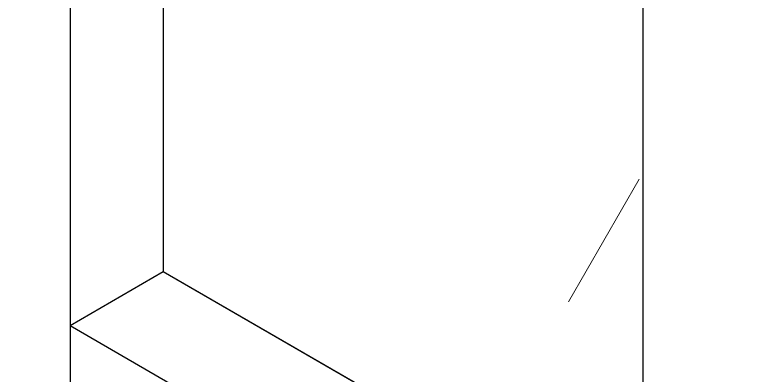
# Model space of a CAD drawing. Header units: inches. Extents: x -17.6 to 82.3, y -15.1 to 23.2.
# Drawn here: x 54.16 to 54.884, y 1.237 to 1.594 of the extents above; entities that cross this region are included whole.
import ezdxf

# ---------------------------------------------------------------- set-up
doc = ezdxf.new("R2010")
doc.units = ezdxf.units.IN
doc.header["$MEASUREMENT"] = 0
for name, color, linetype, lineweight in [('.ATI-DETAIL', 7, 'Continuous', 0), ('G-ANNO-TTLB', 7, 'Continuous', 0), ('TYVEK', 7, 'Continuous', 0)]:
    doc.layers.add(name, color=color, linetype=linetype, lineweight=lineweight)

msp = doc.modelspace()

# ---------------------------------------------------------------- hatches: boundary and pattern name
at = {"layer": 'G-ANNO-TTLB', "true_color": 0xff00ff, "transparency": 33554687}
h = msp.add_hatch(color=6, dxfattribs=at)
edge = h.paths.add_edge_path()
edge.add_spline(control_points=[(77.90202, -11.06099), (77.90202, -11.06099), (37.21427, -11.06099), (37.21427, -11.06099), (37.21427, -11.06099), (37.21427, 23.06401), (37.21427, 23.06401), (37.21427, 23.06401), (77.90202, 23.06401), (77.90202, 23.06401), (77.90202, 23.06401), (77.90202, -11.06099), (77.90202, -11.06099)], knot_values=[0, 0, 0, 0, 1, 1, 1, 2, 2, 2, 3, 3, 3, 4, 4, 4, 4], degree=3, periodic=0)
edge = h.paths.add_edge_path()
edge.add_spline(control_points=[(37.33927, 22.93901), (37.33927, 22.93901), (37.33927, -10.93599), (37.33927, -10.93599), (37.33927, -10.93599), (77.77702, -10.93599), (77.77702, -10.93599), (77.77702, -10.93599), (77.77702, 22.93901), (77.77702, 22.93901), (77.77702, 22.93901), (37.33927, 22.93901), (37.33927, 22.93901)], knot_values=[0, 0, 0, 0, 1, 1, 1, 2, 2, 2, 3, 3, 3, 4, 4, 4, 4], degree=3, periodic=0)
edge.add_line((37.33927, 22.93901), (37.33927, 22.93901))

# ---------------------------------------------------------------- linework, layer by layer
at = {"layer": '.ATI-DETAIL', "color": 251, "lineweight": 0, "true_color": 0x5b5b5b}
msp.add_line((54.70797, 1.31005), (54.77797, 1.43129), dxfattribs=at)
at = {"layer": '.ATI-DETAIL'}
msp.add_lwpolyline([(54.30681, 1.42085), (54.30681, 1.33994), (54.78162, 1.06581), (54.78162, 1.79554), (54.30681, 2.06967), (54.30681, 1.42085)], dxfattribs=at)
at = {"layer": 'G-ANNO-TTLB'}
for points in [[(77.90202, -11.06099), (77.90202, -11.06099), (37.21427, -11.06099), (37.21427, -11.06099), (37.21427, -11.06099), (37.21427, 23.06401), (37.21427, 23.06401), (37.21427, 23.06401), (77.90202, 23.06401), (77.90202, 23.06401), (77.90202, 23.06401), (77.90202, -11.06099), (77.90202, -11.06099)], [(37.33927, 22.93901), (37.33927, 22.93901), (37.33927, -10.93599), (37.33927, -10.93599), (37.33927, -10.93599), (77.77702, -10.93599), (77.77702, -10.93599), (77.77702, -10.93599), (77.77702, 22.93901), (77.77702, 22.93901), (77.77702, 22.93901), (37.33927, 22.93901), (37.33927, 22.93901)]]:
    msp.add_open_spline(points, degree=3, knots=[0, 0, 0, 0, 1, 1, 1, 2, 2, 2, 3, 3, 3, 4, 4, 4, 4], dxfattribs=at)
at = {"layer": 'TYVEK', "color": 1, "lineweight": 25, "true_color": 0xff0000}
for p, q in [((54.2145, 2.22217), (54.2145, -0.96986)), ((54.30681, 2.06967), (54.30681, 1.42085)), ((54.78162, 1.89475), (54.78162, -1.29729)), ((54.30681, 1.42085), (54.30681, 1.33994)), ((54.2145, 1.28664), (54.30681, 1.33994)), ((54.30681, 1.33994), (54.78162, 1.06581)), ((54.2145, 1.28664), (54.78162, 0.95922))]:
    msp.add_line(p, q, dxfattribs=at)

doc.saveas('drawing.dxf')
